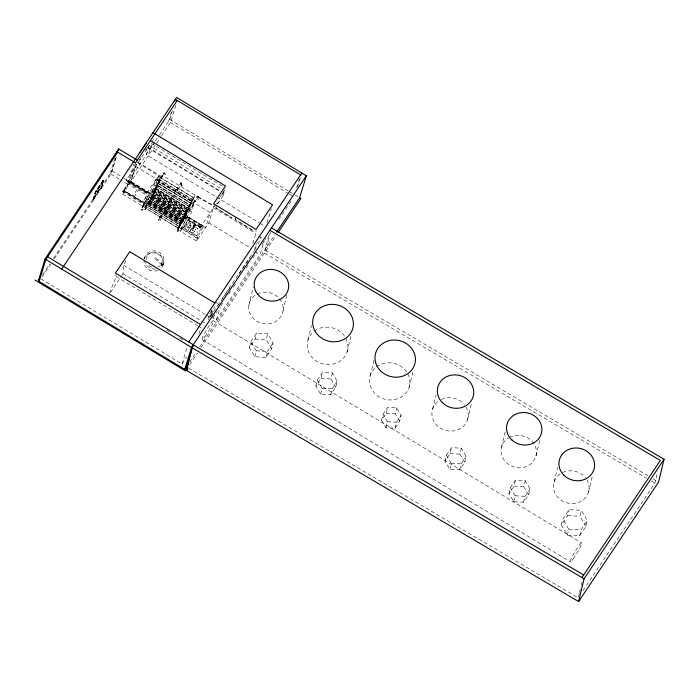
<?xml version="1.0" encoding="UTF-8"?>
<svg xmlns="http://www.w3.org/2000/svg" width="699" height="699" viewBox="0 0 699 699"><rect width="100%" height="100%" fill="white"/><g stroke="black" fill="none" stroke-linecap="round" stroke-linejoin="round"><path stroke-width="0.52" stroke-dasharray="3.5 2.62" d="M198.14 196.27L197.511 196.969L197.398 196.026L198.149 196.428L195.379 201.155L179.075 227.778L178.341 227.717L178.053 227.096L194.165 200.893L195.196 201.574L194.165 200.893M179.119 227.691L178.909 227.254M159.949 216.358L161.242 217.083L177.93 189.875L177.572 189.123L176.69 189.053L160.001 216.262C158.822 217.878 162.177 217.966 161.041 216.445M195.519 229.473L195.772 229.988L195.79 229.377M197.17 196.436L197.476 195.956C198.018 197.319 196.602 196.436 198 196.637M196.655 241.015L198.035 236.507L182.02 226.843L180.648 231.352L196.655 241.015L208.809 222.85L213.405 207.83L213.483 205.812M216.174 205.576L216.078 207.883L231.919 217.773L215.93 208.119L216.026 205.812M235.589 218.088L235.528 219.626L253.326 230.696L235.38 219.862L235.467 217.546M252.846 243.497L255.913 233.483L256.035 230.452M164.457 172.592C164.16 173.981 161.819 172.347 165.532 174.462C163.487 170.189 164.431 174.724 160.709 177.197L142.552 206.1L141.722 210.329L142.579 210.172L143.688 206.616L142.832 205.864L142.806 206.773L143.566 206.354L142.648 205.987L143.54 206.511L164.221 173.483M121.844 275.52L123.041 273.737L123.74 265.236L126.327 259.443M208.52 319.758L208.783 316.568L211.797 309.806M161.888 265.489L162.081 263.68L155.274 257.529L154.575 258.298L161.373 264.467L161.216 265.908L161.862 265.611L162.072 263.698L161.871 265.358L160.84 265.419L162.037 263.733L160.91 265.183M177.415 188.293C180.01 188.835 175.047 188.73 177.93 189.875M142.482 206.24L142.911 206.974L143.688 206.616M142.64 210.032L142.212 209.298L141.443 209.656M161.277 216.996L160.001 216.262M179.136 227.656L177.878 227.42L176.76 230.993L177.065 231.727L178.018 231.561L179.049 227.656M178.638 228.407L177.808 227.577M177.843 227.725L178.009 227.175M178.088 231.404L177.616 230.591L176.76 230.993M185.619 225.803L185.96 226.188L185.777 225.725M190.154 223.243L190.696 223.261L190.163 223.313M192.505 230.076L193.107 229.971L193.099 230.548M194.339 231.238C194.855 232.688 195.231 230.137 194.322 231.325M196.166 227.463L195.781 227.149M197.424 232.103L196.978 231.911L197.424 232.155M137.388 162.561L161.469 177.572C160.683 176.594 160.683 178.516 161.95 176.786L137.694 162.142M197.843 196.969L213.999 206.292M248.809 305.498L253.291 286.861M268.617 235.458L264.388 253.055L646.392 478.212M270.469 232.033L265.987 250.67L648.244 475.967M249.377 347.604L250.801 341.662L256.533 333.108L267.682 333.711L273.099 342.868L271.666 348.81L265.943 357.364L254.794 356.761L249.377 347.604L255.1 339.041L256.533 333.108M254.794 356.761L256.227 350.828L250.801 341.662M271.666 348.81L266.249 339.644L267.682 333.711M265.943 357.364L267.368 351.431L273.099 342.868M283.086 310.601L286.817 295.074M307.979 339.95L311.466 325.463M315.834 386.049L317.267 380.107L322.396 372.445L332.375 372.986L337.224 381.191L335.8 387.132L330.671 394.786L320.692 394.253L315.834 386.049L320.963 378.386L322.396 372.445M320.692 394.253L322.117 388.312L317.267 380.107M335.8 387.132L330.95 378.928L332.375 372.986M330.671 394.786L332.104 388.854L337.224 381.191M347.167 351.763L351.396 334.166M370.278 375.529L374.017 360.002M381.54 420.248L382.965 414.315L387.63 407.342L396.717 407.832L401.13 415.293L399.706 421.235L395.04 428.207L385.953 427.718L381.54 420.248L386.206 413.275L387.63 407.342M385.953 427.718L387.386 421.777L382.965 414.315M399.706 421.235L395.284 413.764L396.717 407.832M395.04 428.207L396.464 422.275L401.13 415.293M409.186 387.246L413.415 369.649M432.594 409.098L436.08 394.612M445.01 461.183L446.434 455.241L451.51 447.666L461.375 448.199L466.172 456.307L464.739 462.249L459.671 469.824L449.806 469.282L445.01 461.183L450.077 453.607L451.51 447.666M449.806 469.282L451.231 463.35L446.434 455.241M467.57 419.636L471.545 403.078M464.739 462.249L459.942 454.14L461.375 448.199M459.671 469.824L461.104 463.883L466.172 456.307M501.506 447.211L505.237 431.685M508.977 493.677L510.41 487.736L515.443 480.213L525.246 480.746L530.008 488.802L528.584 494.735L523.551 502.258L513.748 501.733L508.977 493.677L514.018 486.154L515.443 480.213M513.748 501.733L515.172 495.792L510.41 487.736M528.584 494.735L523.813 486.679L525.246 480.746M523.551 502.258L524.975 496.325L530.008 488.802M535.993 455.897L540.222 438.299M554.132 481.987L557.61 467.491M561.376 525.045L562.8 519.112L569.108 509.685L581.385 510.349L587.352 520.44L585.928 526.373L579.62 535.801L567.343 535.137L561.376 525.045L567.684 515.626L569.108 509.685M567.343 535.137L568.776 529.195L562.8 519.112M585.928 526.373L579.96 516.29L581.385 510.349M588.436 492.323L592.42 475.757M579.62 535.801L581.044 529.859L587.352 520.44M579.191 593.617L578.195 597.759L188.302 367.962M579.445 592.586L580.939 586.374M581.184 585.343L582.678 579.13M583.027 590.541L654.858 483.201L657.602 471.816M103.199 180.255L99.441 185.864L97.476 193.772L97.091 193.544L100.848 187.926L103.199 180.255L95.213 191.823L93.098 199.643L97.152 193.579L99.503 185.908L95.448 191.963L93.098 199.643M54.242 258.883L93.657 199.984L95.763 192.155L103.592 180.491L101.477 188.302L103.592 180.491M93.657 199.984L96.008 192.304L103.819 180.63M97.091 193.544L99.441 185.864M97.484 193.78L99.835 186.1M103.024 180.141L100.848 187.926M110.136 173.684L114.723 158.673M101.477 188.302L110.94 174.165L116.445 156.148M53.456 258.377L111.962 170.958L116.55 155.947M122.779 191.744L123.74 190.32L144.405 202.797L143.452 204.222L122.779 191.744L128.118 182.78L133.85 164.02M144.405 202.797L143.251 206.563L122.587 194.095L123.74 190.32M135.466 162.893L128.73 184.903L120.726 180.071M130.556 182.177L136.069 164.16M136.279 164.387L131.071 181.408L185.27 214.322L150.565 193.16M140.84 157.528L140.202 159.599L138.297 158.446M147.148 148.101L146.51 150.18L144.606 149.027M146.283 154.68L149.647 143.671M153.396 138.821L148.188 155.833L215.406 196.402M168.625 121.294L171.683 111.29M142.299 207.996L156.331 178.857L151.744 193.885L142.299 207.996L144.999 209.621L150.512 201.391L162.43 175.423L195.178 195.187L183.252 221.155L177.747 229.386L180.744 231.203M143.452 204.222L149.429 193.169L128.765 180.692L126.222 180.499L148.765 146.178M159.564 134.828L169.857 119.45L172.609 110.442M161.478 135.982L170.53 122.447L176.034 104.431M180.368 224.842L178.254 228.092L144.92 207.76L146.973 204.693L180.368 224.842L146.021 204.466L179.853 225.104L181.967 221.854L148.074 201.391L145.96 204.641M181.277 223.182L179.171 226.432L145.541 206.135L147.655 202.885L181.224 223.365L147.655 202.885M148.048 199.093L182.509 219.897L148.048 199.093L150.154 195.842L184.562 216.83L150.154 195.842M144.999 209.621L159.04 180.491L162.43 175.423M146.973 204.693L144.868 207.944M147.402 203.662L180.595 223.697L147.402 203.662L149.516 200.412L182.71 220.447L180.595 223.697M148.074 201.391L181.967 221.854M148.599 202.483L181.347 222.247L148.599 202.483L150.713 199.232L183.4 219.18L180.657 223.514M149.21 201.277L181.95 221.041L149.21 201.277L151.316 198.027L184.003 217.974M187.323 211.255L152.618 190.093L187.323 211.255L185.27 214.322M183.4 219.18L150.407 198.752L152.461 195.685L185.209 215.449L152.461 195.685M150.984 197.634L183.732 217.398L150.984 197.634L153.098 194.383L185.838 214.147L183.732 217.398M156.567 179.678L158.682 176.428L193.719 197.791L191.666 200.858L156.567 179.678L158.682 176.428M155.938 182.063L190.652 203.016L192.767 199.765L158.053 178.813L155.938 182.063L191.142 203.243L158.393 183.479L154.986 188.512L188.092 208.494L190.198 205.244L157.022 185.017L159.075 181.941L191.814 201.705L159.075 181.941M186.677 212.487L184.562 215.738L151.823 195.973L153.929 192.723L186.616 212.671L153.929 192.723M151.316 198.027L200.106 227.699L203.689 226.258L187.673 216.594L184.09 218.036L194.191 202.955L189.595 217.974L180.648 231.352M188.031 209.683L185.925 212.933L153.177 193.169L155.283 189.918L187.979 209.857L155.283 189.918M153.098 194.383L185.785 214.331M153.894 191.709L186.642 211.474L153.894 191.709L156.008 188.468L188.747 208.232L186.642 211.474M154.986 188.512L188.092 208.494M158.053 178.813L192.767 199.765M154.689 190.137L156.794 186.886L154.689 190.137L187.428 209.901L189.543 206.651L156.34 186.554L189.543 206.651M156.008 188.468L188.695 208.407M157.1 185.27L190.198 205.244M158.393 183.479L156.288 186.729M144.973 256.664L144.37 258.647A9.9 9.035 17 0 1 158.76 254.436A9.9 9.035 17 0 1 160.805 268.608M158.682 220.133L159.722 216.716M160.377 220.666A0.891 0.813 17 0 0 159.311 219.6A0.891 0.813 17 0 0 158.891 220.936A0.891 0.813 17 0 0 160.377 220.666L161.425 217.24A0.891 0.813 17 0 0 160.359 216.174A0.891 0.813 17 0 0 159.94 217.52A0.891 0.813 17 0 0 161.425 217.24M163.007 265.332L163.61 263.348M177.747 229.386L191.185 201.137L195.178 195.187M178.254 228.092L144.92 207.76M179.171 226.432L145.602 205.952M184.562 215.738L151.875 195.79M187.673 216.594L180.875 228.556L182.02 226.843M185.925 212.933L153.23 192.985M187.428 209.901L154.741 189.953M189.088 206.319L191.142 203.243M191.666 200.858L193.78 197.607M178.49 226.965L196.891 238.219L203.689 226.258M216.533 203.156L217.669 203.846L219.521 197.791M217.669 203.846L223.086 195.755L221.941 195.073L222.588 192.968M223.086 195.755L224.938 189.709L220.124 196.891M40.9 278.822L182.028 364.004L187.227 346.992M209.316 317.844L211.797 309.718M212.147 310.513L210.329 316.464L218.726 303.916M211.98 314.646L214.471 306.52M211.177 316.979L216.279 320.055L220.22 307.158M254.113 251.046L256.236 244.1M255.048 249.517L257.215 242.404M258.333 244.283L260.509 237.171M267.044 222.824L271.334 208.818M216.279 320.055L260.054 254.637L264.301 240.744M296.621 187.882L299.373 178.874M297.547 187.035L301.522 174.025M197.319 196.201L197.162 196.681C195.991 198.201 201.067 202.116 198.167 196.096M109.49 293.196L116.191 276.516L115.816 274.829M198.874 333.729L201.233 327.84L198.429 326.153M223.89 191.526L221.941 195.073M197.616 228.32L197.494 229.08L198.07 228.521M176.69 189.053C176.952 191.037 178.83 188.879 176.83 189.246M143.47 206.651L143.4 206.109M159.818 216.725L160.919 216.375M181.487 228.774L194.191 202.955M180.805 182.963L181.443 185.663L182.325 185.707L181.688 183.007L181.006 182.797L177.38 188.424M180.307 183.846L180.892 182.867L180.298 183.776L181.251 184.291L180.22 183.802L181.155 184.379L181.731 183.129M147.786 147.166L221.941 192.042M181.224 184.344L180.333 183.732M198.053 196.681L214.165 206.074M188.555 228.442L188.94 228.433M189.018 227.603L189.08 228.04L189.377 227.568M185.139 218.42L188.005 217.372M187.839 216.987L202.658 226.109L187.839 216.987L184.623 218.385L199.591 227.236L202.736 225.978M199.591 227.236L202.658 226.109M189.997 225.847L190.897 224.895L190.215 225.978M194.252 200.945L195.126 201.574L194.252 200.945L196.969 196.428M127.235 181.286L129.63 181.277L127.235 181.286L145.75 192.47L148.144 192.452L145.864 192.277L127.349 181.102M130.18 181.67L127.978 181.696L130.18 181.67L147.323 192.015L145.112 192.042L147.323 192.015M190.897 224.895L190.373 225.218L190.678 224.755M177.834 189.857L178.411 188.905M178.376 188.966L181.251 184.291M124.055 190.853L128.223 184.108L137.056 189.438L132.889 196.209L124.055 190.853L132.889 196.209M124.064 190.879L128.232 184.134M134.147 196.961L138.306 190.189L146.947 195.423L142.771 202.168L134.147 196.961L142.771 202.168L146.939 195.397M188.092 219.643L182.963 227.883L188.11 230.985L193.23 222.745L188.092 219.643L193.23 222.745M184.44 226.799L184.894 226.563L184.44 226.782M184.781 227.42L185.086 226.895M187.315 224.152L188.162 224.126M185.681 227.612L185.89 227.28M187.979 226.467L188.547 226.336L187.97 226.45M189.141 227.428L188.844 227.874M189.569 231.867L194.689 223.628L201.574 227.83L196.454 236.017L189.56 231.823L194.698 223.671L201.574 227.83M193.571 226.45L193.868 225.926L194.672 226.45L194.366 226.93L193.571 226.45L194.366 226.93M194.112 225.497L194.899 225.934L194.112 225.497L194.409 224.973L195.213 225.497L194.409 225.017M193.038 227.463L193.833 227.9L193.038 227.463L193.343 226.93L194.139 227.455L193.343 226.974M192.487 228.634L192.775 228.119L193.562 228.634L193.265 229.106L192.487 228.634L193.265 229.106M193.972 226.677L194.672 226.406L194.366 226.887M194.514 225.725L194.811 225.235M193.431 227.673L193.737 227.192M192.872 228.853L193.562 228.59M194.907 225.987L195.204 225.454M193.841 227.944L194.139 227.411M42.543 274.681L49.821 263.811M93.413 199.835L101.241 188.162M42.115 277.005L50.599 264.318M154.741 142.046L128.651 181.032L122.159 177.109M155.344 141.146L158.961 135.728M122.587 194.095L156.043 144.099M156.646 143.199L160.866 136.882M126.222 180.499L146.895 192.968L156.331 178.857M150.512 193.343L152.618 190.093M156.96 185.191L159.014 182.124M153.177 193.169L155.23 190.093M151.823 195.973L153.876 192.907M145.541 206.135L149.516 200.412M150.355 198.927L152.408 195.86M110.494 292.479L121.25 276.411M191.814 201.705L189.709 204.956L157.022 185.017M186.694 211.299L188.747 208.232M185.322 214.139L187.376 211.072M183.785 217.214L185.838 214.147M185.209 215.449L183.094 218.691L150.407 198.752M182.509 219.897L184.615 216.646M181.95 221.041L184.064 217.791M181.408 222.064L183.461 218.997M200.106 227.699L215.493 204.711M196.891 238.219L198.035 236.507M222.326 298.543L253.51 251.946M210.207 317.066L212.618 313.467M218.027 305.376L220.438 301.776M221.041 300.876L230.67 286.494M239.093 273.903L249.919 257.721M182.028 364.004L186.72 356.997M212.915 317.844L217.144 311.527M220.77 306.11L223.191 302.501M228.625 294.375L231.037 290.767M233.457 287.149L235.878 283.541M246.144 268.198L248.556 264.589M252.785 258.272L256.411 252.855M261.845 244.729L266.074 238.411M278.761 219.451L290.845 201.399M189.578 362.213L196.227 352.279M199.853 346.853L274.829 234.82M189.63 364.773L197.468 353.056M201.085 347.656L275.616 236.279M155.257 257.547L154.916 257.931M186.616 225.157L186.633 224.702M192.557 229.954L192.548 230.53M195.851 227L196.166 227.428M197.363 228.521L198.07 228.547M181.644 183.488L180.718 183.321M164.466 173.055L163.627 172.976M178.053 227.096L179.075 227.498M186.616 225.139L186.633 224.72M193.09 230.504L192.548 230.495M198.009 196.428L197.319 196.288M178.804 228.355L178.14 228.241M193.195 232.706L193.116 232.129L192.566 232.321L193.195 232.68M195.196 201.242L194.462 200.604L195.091 201.225M255.1 339.041L266.249 339.644M256.227 350.828L267.368 351.431M320.963 378.386L330.95 378.928M322.117 388.312L332.104 388.854M386.206 413.275L395.284 413.764M387.386 421.777L396.464 422.275M450.077 453.607L459.942 454.14M451.231 463.35L461.104 463.883M514.018 486.154L523.813 486.679M515.172 495.792L524.975 496.325M567.684 515.626L579.96 516.29M568.776 529.195L581.044 529.859M146.895 192.968L149.429 193.169M652.936 478.736L658.572 482.057M651.101 480.982L654.858 483.201M169.857 119.45L288.556 191.089M289.491 191.657L292.296 193.352M295.1 195.038L297.818 196.681M170.53 122.447L288.259 193.501M289.194 194.069L291.999 195.755M151.202 143.225L223.549 186.886M149.14 145.296L221.487 188.966M147.463 147.62L220.36 191.605M216.34 196.961L259.285 222.885M260.22 223.453L264.886 226.266M213.405 207.83L255.913 233.483M258.656 236.166L262.903 238.726M158.621 176.602L193.719 197.791M135.667 166.379L159.04 180.491M156.628 179.494L191.718 200.674M191.185 201.137L210.198 212.618L205.611 227.638L189.595 217.974M208.809 222.85L251.317 248.512M254.96 251.561L260.054 254.637M111.962 170.958L121.233 176.55M129.516 181.469L148.031 192.644M187.236 218.044L203.243 227.708M128.118 182.78L148.791 195.257M110.94 174.165L119.835 179.538M149.464 200.596L183.252 221.155M122.989 191.08L143.653 203.558M181.093 227.848L197.109 237.511M142.937 205.917L145.637 207.551M214.881 301.584L218.28 303.637M123.74 265.236L205.043 314.314M205.978 314.873L208.783 316.568M213.265 320.666L581.533 542.931M123.041 273.737L200.613 320.553M201.548 321.121L205.279 323.375M116.191 276.516L197.494 325.585M202.168 339.592L570.428 561.865M166.65 330.129L170.381 332.383M179.73 338.028L183.47 340.282M165.471 174.086L164.868 174.575M198.988 198.997L198.14 199.189M182.413 185.349L181.819 184.973L181.399 185.541M144.483 258.971A9.9 9.035 17 0 1 158.621 252.033A9.9 9.035 17 0 1 160.796 267.14M155.396 269.106A9.9 9.035 17 0 1 144.658 261.347M146.117 259.486A8.239 7.523 17 0 1 158.507 253.711A8.239 7.523 17 0 1 158.262 266.817M152.041 267.184A8.239 7.523 17 0 1 148.406 264.991M158.061 270.356A9.9 9.035 17 0 1 143.863 261.749M279.513 298.779A17.344 15.78 13.5 0 1 268.704 323.803A17.344 15.78 13.5 0 1 249.709 302.038A17.344 15.78 13.5 0 1 278.936 298.123M345.865 338.342A20.472 18.62 13.5 0 1 338.403 362.134A20.472 18.62 13.5 0 1 311.536 356.77A20.472 18.62 13.5 0 1 313.397 331.859M314.174 331.23A20.472 18.62 13.5 0 1 345.376 337.46M407.893 373.93A20.323 18.489 13.5 0 1 400.483 397.548A20.323 18.489 13.5 0 1 373.816 392.218A20.323 18.489 13.5 0 1 375.66 367.491M376.438 366.861A20.323 18.489 13.5 0 1 407.412 373.056M465.971 406.879A18.27 16.619 13.5 0 1 459.741 428.898A18.27 16.619 13.5 0 1 435.206 423.384A18.27 16.619 13.5 0 1 438.858 400.789M441.244 399.426A18.27 16.619 13.5 0 1 464.389 404.634M509.379 437.399A17.781 16.173 13.5 0 1 536.421 451.414A17.781 16.173 13.5 0 1 510.986 465.849A17.781 16.173 13.5 0 1 508.61 437.836M586.872 479.811A17.921 16.304 13.5 0 1 580.493 501.55A17.921 16.304 13.5 0 1 556.334 495.504A17.921 16.304 13.5 0 1 561.026 473.345M562.608 472.498A17.921 16.304 13.5 0 1 585.316 477.6M161.443 176.017L162.142 176.541L161.443 176.017M199.128 226.86L202.063 225.681L199.128 226.86M186.476 223.697L186.476 224.292L186.476 223.697M188.835 222.431C187.76 223.007 189.438 224.021 189.446 222.806L188.835 222.457M187.105 225.768L186.956 226.45L187.105 225.794M187.786 227.088L187.926 227.699L187.786 227.105M189.543 224.842L189.709 225.524L189.543 224.86M188.18 229.15L188.188 229.691L188.188 229.185M204.982 336.481A11.044 1.197 -58.9 0 0 213.518 320.858A11.044 1.197 -58.9 0 0 204.658 333.047A11.044 1.197 -58.9 0 0 204.982 336.481M573.241 558.746A11.044 1.197 -58.9 0 0 581.778 543.132A11.044 1.197 -58.9 0 0 572.918 555.312A11.044 1.197 -58.9 0 0 573.241 558.746"/><path stroke-width="1.05" d="M186.013 370.173L578.597 601.568L584.076 578.789L664.05 459.287L271.465 227.891M664.05 459.287L658.572 482.057L578.597 601.568M188.363 364.022L184.754 369.413L38.305 281.024L45.033 259.006L118.69 148.939L137.284 160.167M39.1 281.505L45.837 259.486L117.668 152.146M118.079 150.94L118.69 148.939M174.741 101.285L175.353 99.284L300.596 174.872M184.754 369.413L191.482 347.403L306.354 175.755L176.594 97.432L61.722 269.08M186.554 366.73L192.671 346.721M276.647 232.103L299.626 197.773L306.354 175.755M38.305 281.024L39.511 279.216M140.202 152.225L146.51 142.797M177.266 100.429L135.466 162.893L116.864 151.666M188.756 341.986L301.828 173.029M187.821 367.473L185.497 370.933L34.95 280.072M278.019 232.688L300.876 198.533L299.626 197.773M187.734 368.81L186.589 370.514L192.068 347.744L193.78 345.184L583.674 574.989M581.961 577.549L660.337 460.431L269.866 230.286M584.076 578.789L191.482 347.403L45.033 259.006M153.011 132.661L272.558 204.816L256.07 229.447L213.571 203.793L225.497 185.969L150.364 140.621M214.82 303.051L129.769 251.719L115.431 273.143L200.482 324.476M47.628 256.804L193.282 344.712M257.861 294.541A17.344 15.78 13.5 0 0 287.446 291.789A17.344 15.78 13.5 0 0 268.958 269.491A17.344 15.78 13.5 0 0 257.861 294.541M318.412 335.52A20.472 18.62 13.5 0 0 352.646 328.984A20.472 18.62 13.5 0 0 328.084 304.738A20.472 18.62 13.5 0 0 318.412 335.52M380.684 370.968A20.323 18.489 13.5 0 0 414.664 364.476A20.323 18.489 13.5 0 0 390.287 340.404A20.323 18.489 13.5 0 0 380.684 370.968M442.493 402.703A18.27 16.619 13.5 0 0 473.04 396.866A18.27 16.619 13.5 0 0 451.126 375.223A18.27 16.619 13.5 0 0 442.493 402.703M512.149 440.187A17.781 16.173 13.5 0 0 541.463 433.127A17.781 16.173 13.5 0 0 519.051 413.039A17.781 16.173 13.5 0 0 512.149 440.187M563.944 475.268A17.921 16.304 13.5 0 0 593.914 469.553A17.921 16.304 13.5 0 0 572.411 448.321A17.921 16.304 13.5 0 0 563.944 475.268"/></g></svg>
